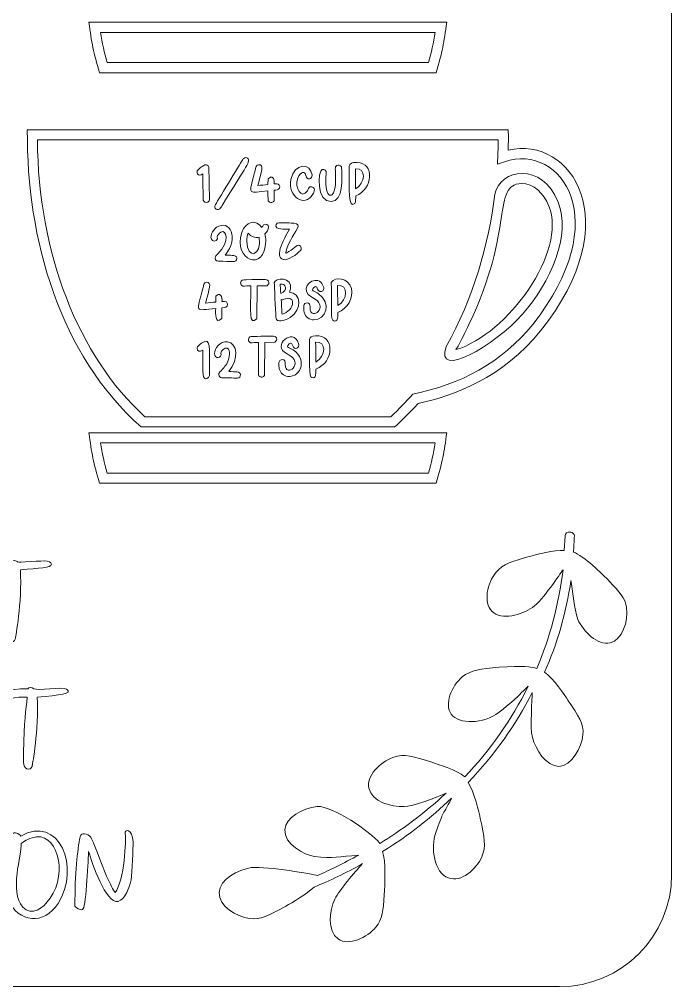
# Model space of a CAD drawing. Header units: inches. Extents: x 15.81 to 21.81, y -15.49 to -9.49.
# Drawn here: x 19.806 to 21.811, y -15.486 to -12.514 of the extents above; entities that cross this region are included whole.
import ezdxf

# ---------------------------------------------------------------- set-up
doc = ezdxf.new("R2010")
doc.units = ezdxf.units.IN
doc.header["$MEASUREMENT"] = 0
doc.layers.add('_U+0421_U+043B_U+043E_U+0439 1', color=7, linetype='Continuous')

# ---------------------------------------------------------------- blocks, each defined once
blk = doc.blocks.new('block 11')
at = {"layer": '_U+0421_U+043B_U+043E_U+0439 1', "color": 7, "lineweight": 9, "true_color": 0xffffff}
for points, knots in [([(20.8197, -12.9638), (20.8233, -12.9579), (20.8262, -12.9524), (20.8448, -12.9532), (20.8979, -12.9543), (20.8946, -13.0349), (20.84, -13.0559), (20.8399, -13.0611), (20.8406, -13.0755), (20.8371, -13.0791), (20.8162, -13.0996), (20.8203, -13.0354), (20.8197, -12.9638)], [0, 0, 0, 0, 1, 1, 1, 2, 2, 2, 3, 3, 3, 4, 4, 4, 4]), ([(20.8396, -13.0348), (20.8704, -13.0167), (20.8735, -12.9692), (20.839, -12.9726), (20.839, -12.9741), (20.8394, -13.0333), (20.8396, -13.0348)], [0, 0, 0, 0, 1, 1, 1, 2, 2, 2, 2])]:
    blk.add_open_spline(points, degree=3, knots=knots, dxfattribs=at)
blk = doc.blocks.new('block 30')
at = {"layer": '_U+0421_U+043B_U+043E_U+0439 1', "color": 7, "lineweight": 9, "true_color": 0xffffff}
for points, knots in [([(20.552, -13.1532), (20.5535, -13.1505), (20.5547, -13.1473), (20.5569, -13.1452), (20.5629, -13.1395), (20.5725, -13.1443), (20.5725, -13.152), (20.5725, -13.1589), (20.5659, -13.168), (20.5611, -13.1731), (20.5626, -13.1788), (20.5638, -13.1866), (20.5638, -13.1948), (20.561, -13.2924), (20.4612, -13.2549), (20.4902, -13.1681), (20.5023, -13.1346), (20.5329, -13.1262), (20.552, -13.1532)], [0, 0, 0, 0, 1, 1, 1, 2, 2, 2, 3, 3, 3, 4, 4, 4, 5, 5, 5, 6, 6, 6, 6]), ([(20.5098, -13.171), (20.5072, -13.1766), (20.5051, -13.1859), (20.5051, -13.1952), (20.5051, -13.2519), (20.5518, -13.2434), (20.5436, -13.1831), (20.5305, -13.1862), (20.5187, -13.1811), (20.5098, -13.171)], [0, 0, 0, 0, 1, 1, 1, 2, 2, 2, 3, 3, 3, 3])]:
    blk.add_open_spline(points, degree=3, knots=knots, dxfattribs=at)
blk = doc.blocks.new('block 31')
at = {"layer": '_U+0421_U+043B_U+043E_U+0439 1', "color": 7, "lineweight": 9, "true_color": 0xffffff}
for points, knots in [([(20.6382, -13.4299), (20.6215, -13.4408), (20.6047, -13.4412), (20.5996, -13.4386), (20.595, -13.4362), (20.595, -13.4297), (20.5947, -13.4244), (20.5939, -13.414), (20.5898, -13.3255), (20.5898, -13.3237), (20.5898, -13.3074), (20.6488, -13.3038), (20.6395, -13.3426), (20.6387, -13.3458), (20.6376, -13.349), (20.6361, -13.3519), (20.6731, -13.3543), (20.676, -13.4048), (20.6382, -13.4299)], [0, 0, 0, 0, 1, 1, 1, 2, 2, 2, 3, 3, 3, 4, 4, 4, 5, 5, 5, 6, 6, 6, 6]), ([(20.6082, -13.3269), (20.6083, -13.3316), (20.6091, -13.3451), (20.6096, -13.3561), (20.6347, -13.3462), (20.6251, -13.3238), (20.6082, -13.3269)], [0, 0, 0, 0, 1, 1, 1, 2, 2, 2, 2]), ([(20.6201, -13.3738), (20.6177, -13.375), (20.6143, -13.3755), (20.6113, -13.3746), (20.6113, -13.3747), (20.6136, -13.4199), (20.6136, -13.4199), (20.6317, -13.4159), (20.6458, -13.3985), (20.646, -13.384), (20.646, -13.3701), (20.6315, -13.368), (20.6201, -13.3738)], [0, 0, 0, 0, 1, 1, 1, 2, 2, 2, 3, 3, 3, 4, 4, 4, 4])]:
    blk.add_open_spline(points, degree=3, knots=knots, dxfattribs=at)
blk = doc.blocks.new('block 32')
at = {"layer": '_U+0421_U+043B_U+043E_U+0439 1', "color": 7, "lineweight": 9, "true_color": 0xffffff}
for points, knots in [([(20.7852, -13.4144), (20.7851, -13.4196), (20.7859, -13.434), (20.7823, -13.4376), (20.7787, -13.4412), (20.774, -13.4418), (20.7694, -13.4381), (20.7648, -13.4346), (20.7658, -13.4102), (20.7657, -13.4041), (20.7646, -13.2864), (20.766, -13.4401), (20.765, -13.3223), (20.7767, -13.3031), (20.8174, -13.3078), (20.8269, -13.341), (20.8342, -13.3703), (20.8142, -13.4033), (20.7852, -13.4144)], [0, 0, 0, 0, 1, 1, 1, 2, 2, 2, 3, 3, 3, 4, 4, 4, 5, 5, 5, 6, 6, 6, 6]), ([(20.7843, -13.3312), (20.7843, -13.3327), (20.7847, -13.3918), (20.7849, -13.3933), (20.8157, -13.3752), (20.8187, -13.3277), (20.7843, -13.3312)], [0, 0, 0, 0, 1, 1, 1, 2, 2, 2, 2])]:
    blk.add_open_spline(points, degree=3, knots=knots, dxfattribs=at)
blk = doc.blocks.new('block 33')
at = {"layer": '_U+0421_U+043B_U+043E_U+0439 1', "color": 7, "lineweight": 9, "true_color": 0xffffff}
for points, knots in [([(20.7179, -13.5885), (20.7178, -13.5937), (20.7185, -13.6081), (20.715, -13.6117), (20.7114, -13.6153), (20.7067, -13.6159), (20.7021, -13.6122), (20.6965, -13.6079), (20.6977, -13.5034), (20.6976, -13.4964), (20.7012, -13.4905), (20.7031, -13.4866), (20.7161, -13.4858), (20.7771, -13.4825), (20.774, -13.5669), (20.7179, -13.5885)], [0, 0, 0, 0, 1, 1, 1, 2, 2, 2, 3, 3, 3, 4, 4, 4, 5, 5, 5, 5]), ([(20.7169, -13.5052), (20.717, -13.5067), (20.7173, -13.5659), (20.7175, -13.5674), (20.7485, -13.5491), (20.7512, -13.5018), (20.7169, -13.5052)], [0, 0, 0, 0, 1, 1, 1, 2, 2, 2, 2])]:
    blk.add_open_spline(points, degree=3, knots=knots, dxfattribs=at)
blk = doc.blocks.new('block 47')
at = {"layer": '_U+0421_U+043B_U+043E_U+0439 1', "color": 7, "lineweight": 9, "true_color": 0xffffff}
for points in [[(20.0199, -12.5226), (20.0199, -12.5226), (21.12, -12.5226), (21.12, -12.5226), (21.1117, -12.5838), (21.1057, -12.6155), (21.0874, -12.6777), (21.0874, -12.6777), (20.0525, -12.6777), (20.0525, -12.6777), (20.0343, -12.6159), (20.0283, -12.5844), (20.0199, -12.5226)], [(21.0639, -12.6465), (21.0723, -12.6163), (21.0791, -12.5852), (21.084, -12.5538), (21.084, -12.5538), (20.0559, -12.5538), (20.0559, -12.5538), (20.0608, -12.5852), (20.0676, -12.6163), (20.076, -12.6465), (20.076, -12.6465), (21.0639, -12.6465), (21.0639, -12.6465)]]:
    blk.add_open_spline(points, degree=3, knots=[0, 0, 0, 0, 1, 1, 1, 2, 2, 2, 3, 3, 3, 4, 4, 4, 4], dxfattribs=at)
blk = doc.blocks.new('block 54')
at = {"layer": '_U+0421_U+043B_U+043E_U+0439 1', "color": 7, "lineweight": 9, "true_color": 0xffffff}
for points in [[(21.4626, -13.0754), (21.503, -13.1741), (21.4377, -13.3235), (21.3524, -13.42), (21.2677, -13.5159), (21.0819, -13.6237), (21.118, -13.5187), (21.2017, -13.3718), (21.2488, -13.205), (21.2675, -13.0512), (21.2844, -12.972), (21.412, -12.9514), (21.4626, -13.0754)], [(21.4337, -13.0872), (21.4185, -13.0498), (21.3878, -13.0157), (21.3491, -13.0182), (21.2573, -13.022), (21.3296, -13.1556), (21.1881, -13.4511), (21.1752, -13.4783), (21.1657, -13.4977), (21.1483, -13.5286), (21.3067, -13.4816), (21.4908, -13.2269), (21.4337, -13.0872)]]:
    blk.add_open_spline(points, degree=3, knots=[0, 0, 0, 0, 1, 1, 1, 2, 2, 2, 3, 3, 3, 4, 4, 4, 4], dxfattribs=at)
blk = doc.blocks.new('block 55')
at = {"layer": '_U+0421_U+043B_U+043E_U+0439 1', "color": 7, "lineweight": 9, "true_color": 0xffffff}
for points, knots in [([(19.8308, -12.8529), (19.8308, -12.8529), (21.3091, -12.8529), (21.3091, -12.8529), (21.3092, -12.8733), (21.3095, -12.8868), (21.3087, -12.9154), (21.5016, -12.8705), (21.6789, -13.1318), (21.4084, -13.4704), (21.2933, -13.6144), (21.1402, -13.6715), (21.0317, -13.6939), (20.9991, -13.7307), (20.9754, -13.7519), (20.9597, -13.7661), (20.9597, -13.7661), (20.1802, -13.7661), (20.1802, -13.7661), (19.9302, -13.5435), (19.8283, -13.1902), (19.8308, -12.8529)], [0, 0, 0, 0, 1, 1, 1, 2, 2, 2, 3, 3, 3, 4, 4, 4, 5, 5, 5, 6, 6, 6, 7, 7, 7, 7]), ([(21.2758, -12.9584), (21.2769, -12.9313), (21.2778, -12.9116), (21.278, -12.8841), (21.278, -12.8841), (19.8619, -12.8841), (19.8619, -12.8841), (19.8636, -13.231), (19.987, -13.5488), (20.1922, -13.7348), (20.1922, -13.7348), (20.9477, -13.7348), (20.9477, -13.7348), (20.974, -13.7109), (20.9937, -13.6899), (21.0152, -13.6653), (21.1607, -13.6362), (21.2898, -13.5688), (21.384, -13.4508), (21.6376, -13.1334), (21.4743, -12.8917), (21.2973, -12.9511), (21.2973, -12.9511), (21.2758, -12.9584), (21.2758, -12.9584)], [0, 0, 0, 0, 1, 1, 1, 2, 2, 2, 3, 3, 3, 4, 4, 4, 5, 5, 5, 6, 6, 6, 7, 7, 7, 8, 8, 8, 8])]:
    blk.add_open_spline(points, degree=3, knots=knots, dxfattribs=at)
blk = doc.blocks.new('block 56')
at = {"layer": '_U+0421_U+043B_U+043E_U+0439 1', "color": 7, "lineweight": 9, "true_color": 0xffffff}
for points in [[(20.0199, -13.7841), (20.0199, -13.7841), (21.12, -13.7841), (21.12, -13.7841), (21.112, -13.8431), (21.1062, -13.8753), (21.0874, -13.9392), (21.0874, -13.9392), (20.0525, -13.9392), (20.0525, -13.9392), (20.0343, -13.8774), (20.0283, -13.8459), (20.0199, -13.7841)], [(21.0639, -13.908), (21.0723, -13.8779), (21.0791, -13.8467), (21.084, -13.8154), (21.084, -13.8154), (20.0559, -13.8154), (20.0559, -13.8154), (20.0608, -13.8467), (20.0676, -13.8778), (20.076, -13.908), (20.076, -13.908), (21.0639, -13.908), (21.0639, -13.908)]]:
    blk.add_open_spline(points, degree=3, knots=[0, 0, 0, 0, 1, 1, 1, 2, 2, 2, 3, 3, 3, 4, 4, 4, 4], dxfattribs=at)
blk = doc.blocks.new('block 65')
at = {"layer": '_U+0421_U+043B_U+043E_U+0439 1', "color": 7, "lineweight": 9, "true_color": 0xffffff}
for points, knots in [([(19.9251, -15.2309), (19.8825, -15.2968), (19.8046, -15.2919), (19.7699, -15.2173), (19.7579, -15.191), (19.7568, -15.1559), (19.7662, -15.0999), (19.7712, -15.0702), (19.7807, -15.0232), (19.7852, -15.0166), (19.7904, -15.0082), (19.8065, -15.0157), (19.8104, -15.0237), (19.9279, -14.9557), (19.9961, -15.1201), (19.9251, -15.2309)], [0, 0, 0, 0, 1, 1, 1, 2, 2, 2, 3, 3, 3, 4, 4, 4, 5, 5, 5, 5]), ([(19.8456, -15.0285), (19.8274, -15.0345), (19.8128, -15.0446), (19.8118, -15.0467), (19.8138, -15.0801), (19.7747, -15.194), (19.8171, -15.2415), (19.844, -15.2716), (19.8784, -15.2467), (19.9011, -15.2138), (19.9572, -15.1343), (19.9215, -15.0037), (19.8456, -15.0285)], [0, 0, 0, 0, 1, 1, 1, 2, 2, 2, 3, 3, 3, 4, 4, 4, 4])]:
    blk.add_open_spline(points, degree=3, knots=knots, dxfattribs=at)
blk = doc.blocks.new('block 2')
at = {"layer": '_U+0421_U+043B_U+043E_U+0439 1', "color": 7, "lineweight": 9, "true_color": 0xffffff}
for points, knots in [([(20.3701, -12.9886), (20.3701, -12.9922), (20.3712, -13.0653), (20.3716, -13.0688), (20.3731, -13.0745), (20.3792, -13.0781), (20.3855, -13.0751), (20.3927, -13.0704), (20.3905, -13.0639), (20.3901, -13.0381), (20.3898, -13.0197), (20.3894, -12.9839), (20.3887, -12.9728), (20.3885, -12.9698), (20.3883, -12.9662), (20.3863, -12.9639), (20.3835, -12.9608), (20.3781, -12.9594), (20.3728, -12.9625), (20.3694, -12.9647), (20.3552, -12.9753), (20.3532, -12.9789), (20.3518, -12.9822), (20.3522, -12.9853), (20.3541, -12.9883), (20.3569, -12.9926), (20.3627, -12.9941), (20.3701, -12.9886)], [0, 0, 0, 0, 1, 1, 1, 2, 2, 2, 3, 3, 3, 4, 4, 4, 5, 5, 5, 6, 6, 6, 7, 7, 7, 8, 8, 8, 9, 9, 9, 9]), ([(20.4187, -13.0979), (20.4237, -13.0968), (20.4264, -13.0907), (20.4294, -13.0857), (20.5075, -12.9587), (20.518, -12.9493), (20.5076, -12.9406), (20.5044, -12.938), (20.4998, -12.9378), (20.4958, -12.9408), (20.4937, -12.9425), (20.4915, -12.9465), (20.49, -12.9489), (20.4882, -12.9517), (20.4092, -13.0815), (20.4079, -13.0847), (20.4066, -13.0877), (20.4068, -13.0889), (20.4071, -13.091), (20.4082, -13.0957), (20.4126, -13.0993), (20.4187, -13.0979)], [0, 0, 0, 0, 1, 1, 1, 2, 2, 2, 3, 3, 3, 4, 4, 4, 5, 5, 5, 6, 6, 6, 7, 7, 7, 7]), ([(20.5703, -13.0407), (20.5703, -13.0439), (20.57, -13.068), (20.5712, -13.0708), (20.572, -13.0725), (20.5733, -13.0741), (20.5748, -13.0752), (20.581, -13.0791), (20.5847, -13.0758), (20.5894, -13.0714), (20.5894, -13.0714), (20.5897, -13.0387), (20.5897, -13.0387), (20.5959, -13.038), (20.6033, -13.038), (20.6056, -13.0322), (20.6084, -13.0258), (20.6041, -13.0193), (20.5972, -13.0188), (20.5956, -13.0188), (20.5941, -13.0187), (20.5896, -13.0193), (20.5896, -13.0165), (20.5896, -13.0126), (20.5895, -13.0098), (20.5889, -12.9989), (20.5811, -12.9934), (20.5706, -13.0032), (20.5706, -13.0032), (20.5704, -13.0213), (20.5704, -13.0213), (20.5604, -13.0223), (20.5488, -13.0235), (20.5393, -13.0243), (20.5495, -12.9824), (20.5609, -12.9588), (20.5412, -12.9603), (20.5342, -12.9608), (20.533, -12.9701), (20.5313, -12.9768), (20.5295, -12.9835), (20.5276, -12.9911), (20.5254, -12.9998), (20.5117, -13.0545), (20.5091, -13.0461), (20.5703, -13.0407)], [0, 0, 0, 0, 1, 1, 1, 2, 2, 2, 3, 3, 3, 4, 4, 4, 5, 5, 5, 6, 6, 6, 7, 7, 7, 8, 8, 8, 9, 9, 9, 10, 10, 10, 11, 11, 11, 12, 12, 12, 13, 13, 13, 14, 14, 14, 15, 15, 15, 15]), ([(20.7083, -13.0504), (20.7104, -13.0469), (20.7132, -13.0419), (20.7132, -13.0378), (20.7132, -13.0322), (20.7078, -13.0256), (20.6995, -13.0287), (20.6948, -13.0304), (20.6943, -13.0363), (20.6914, -13.0409), (20.6745, -13.0677), (20.6504, -13.0318), (20.6619, -13.0019), (20.671, -12.9797), (20.6846, -12.9804), (20.6867, -12.9932), (20.6894, -13.0088), (20.7069, -13.0058), (20.7059, -12.9917), (20.7018, -12.9559), (20.6527, -12.9521), (20.6406, -13.0059), (20.63, -13.057), (20.6831, -13.0949), (20.7083, -13.0504)], [0, 0, 0, 0, 1, 1, 1, 2, 2, 2, 3, 3, 3, 4, 4, 4, 5, 5, 5, 6, 6, 6, 7, 7, 7, 8, 8, 8, 8]), ([(20.7648, -13.0737), (20.8036, -13.0707), (20.7982, -13.0036), (20.7964, -12.967), (20.7917, -12.9622), (20.7879, -12.9591), (20.7816, -12.9631), (20.7748, -12.9676), (20.7782, -12.9707), (20.7782, -13.0097), (20.7782, -13.0488), (20.7654, -13.0539), (20.7654, -13.0539), (20.746, -13.0591), (20.7467, -13.0086), (20.7494, -12.9885), (20.7509, -12.9772), (20.7444, -12.9732), (20.7372, -12.9751), (20.7233, -12.9788), (20.7192, -13.0774), (20.7648, -13.0737)], [0, 0, 0, 0, 1, 1, 1, 2, 2, 2, 3, 3, 3, 4, 4, 4, 5, 5, 5, 6, 6, 6, 7, 7, 7, 7]), ([(20.4388, -13.2381), (20.4839, -13.1844), (20.4518, -13.1266), (20.4125, -13.1527), (20.4002, -13.1617), (20.3881, -13.1837), (20.3998, -13.193), (20.4074, -13.1983), (20.418, -13.1918), (20.4146, -13.1816), (20.4151, -13.1779), (20.4197, -13.1704), (20.4256, -13.1673), (20.4427, -13.1584), (20.4545, -13.1947), (20.4167, -13.2338), (20.4145, -13.2361), (20.4103, -13.2402), (20.409, -13.2431), (20.4063, -13.2492), (20.4096, -13.2569), (20.4182, -13.2569), (20.4573, -13.2569), (20.4757, -13.2633), (20.4747, -13.2471), (20.4739, -13.2364), (20.4499, -13.2386), (20.4388, -13.2381)], [0, 0, 0, 0, 1, 1, 1, 2, 2, 2, 3, 3, 3, 4, 4, 4, 5, 5, 5, 6, 6, 6, 7, 7, 7, 8, 8, 8, 9, 9, 9, 9]), ([(20.5974, -13.1541), (20.6014, -13.1589), (20.6299, -13.1584), (20.6367, -13.1587), (20.6167, -13.1918), (20.5853, -13.2521), (20.624, -13.2521), (20.639, -13.2514), (20.6695, -13.2278), (20.6723, -13.2207), (20.6735, -13.2177), (20.6728, -13.2136), (20.6701, -13.2107), (20.6613, -13.2016), (20.6537, -13.2154), (20.635, -13.2273), (20.6301, -13.2304), (20.6269, -13.2318), (20.6249, -13.2324), (20.6249, -13.2145), (20.6512, -13.172), (20.6601, -13.1575), (20.6663, -13.147), (20.6622, -13.1408), (20.6513, -13.14), (20.6455, -13.1396), (20.6093, -13.1382), (20.6037, -13.1384), (20.5961, -13.1388), (20.5921, -13.1485), (20.5974, -13.1541)], [0, 0, 0, 0, 1, 1, 1, 2, 2, 2, 3, 3, 3, 4, 4, 4, 5, 5, 5, 6, 6, 6, 7, 7, 7, 8, 8, 8, 9, 9, 9, 10, 10, 10, 10]), ([(20.5362, -13.4338), (20.5362, -13.4338), (20.5373, -13.3327), (20.5373, -13.3327), (20.5373, -13.3327), (20.5681, -13.332), (20.5681, -13.332), (20.5728, -13.3273), (20.5751, -13.3249), (20.5724, -13.3181), (20.5685, -13.3103), (20.5527, -13.3128), (20.5036, -13.3138), (20.4944, -13.314), (20.4865, -13.3137), (20.4862, -13.3234), (20.4862, -13.3285), (20.4894, -13.3304), (20.4933, -13.3332), (20.4973, -13.3331), (20.5139, -13.3327), (20.5178, -13.3327), (20.5177, -13.4126), (20.5109, -13.4562), (20.5362, -13.4338)], [0, 0, 0, 0, 1, 1, 1, 2, 2, 2, 3, 3, 3, 4, 4, 4, 5, 5, 5, 6, 6, 6, 7, 7, 7, 8, 8, 8, 8]), ([(20.7252, -13.3563), (20.7225, -13.3545), (20.7069, -13.3461), (20.7068, -13.346), (20.7056, -13.3408), (20.7163, -13.3307), (20.7202, -13.3364), (20.7227, -13.3401), (20.723, -13.345), (20.7263, -13.3481), (20.7308, -13.3523), (20.7395, -13.3511), (20.7415, -13.3439), (20.7441, -13.3367), (20.7367, -13.3206), (20.7238, -13.3163), (20.7004, -13.3092), (20.6659, -13.3477), (20.7055, -13.3674), (20.7647, -13.3965), (20.6997, -13.4436), (20.6997, -13.4005), (20.6997, -13.3939), (20.7003, -13.3889), (20.6948, -13.3859), (20.6896, -13.3831), (20.6841, -13.3857), (20.6817, -13.39), (20.6804, -13.3928), (20.6803, -13.3974), (20.6803, -13.4005), (20.6803, -13.4094), (20.6817, -13.4136), (20.6817, -13.4136), (20.6856, -13.4283), (20.6981, -13.437), (20.7104, -13.437), (20.7486, -13.437), (20.7678, -13.3857), (20.7252, -13.3563)], [0, 0, 0, 0, 1, 1, 1, 2, 2, 2, 3, 3, 3, 4, 4, 4, 5, 5, 5, 6, 6, 6, 7, 7, 7, 8, 8, 8, 9, 9, 9, 10, 10, 10, 11, 11, 11, 12, 12, 12, 13, 13, 13, 13]), ([(20.4097, -13.4018), (20.4099, -13.4157), (20.4064, -13.4535), (20.4289, -13.4325), (20.4289, -13.4325), (20.4291, -13.3998), (20.4291, -13.3998), (20.4379, -13.3988), (20.4459, -13.3986), (20.4459, -13.3893), (20.4459, -13.3836), (20.4423, -13.3788), (20.4291, -13.3804), (20.4291, -13.3743), (20.4299, -13.3659), (20.4257, -13.3617), (20.4204, -13.3568), (20.415, -13.3597), (20.4101, -13.3643), (20.4101, -13.3643), (20.4099, -13.3824), (20.4099, -13.3824), (20.3999, -13.3834), (20.3883, -13.3846), (20.3787, -13.3854), (20.389, -13.3433), (20.4004, -13.3199), (20.3806, -13.3214), (20.3737, -13.3219), (20.3725, -13.3312), (20.3708, -13.3379), (20.3495, -13.4194), (20.3456, -13.4075), (20.4097, -13.4018)], [0, 0, 0, 0, 1, 1, 1, 2, 2, 2, 3, 3, 3, 4, 4, 4, 5, 5, 5, 6, 6, 6, 7, 7, 7, 8, 8, 8, 9, 9, 9, 10, 10, 10, 11, 11, 11, 11]), ([(20.6376, -13.5241), (20.6364, -13.5235), (20.6312, -13.521), (20.6304, -13.5201), (20.6292, -13.5148), (20.6399, -13.5047), (20.6438, -13.5105), (20.6443, -13.5111), (20.6452, -13.5127), (20.6466, -13.5164), (20.6516, -13.5312), (20.6701, -13.5245), (20.6644, -13.5094), (20.6486, -13.4589), (20.5789, -13.5165), (20.6291, -13.5415), (20.6882, -13.5705), (20.6233, -13.6175), (20.6233, -13.5746), (20.6233, -13.5728), (20.6234, -13.5695), (20.6232, -13.5677), (20.6222, -13.5538), (20.5965, -13.5529), (20.6053, -13.5876), (20.6086, -13.5998), (20.6176, -13.6087), (20.6311, -13.6109), (20.6736, -13.6155), (20.6958, -13.55), (20.6376, -13.5241)], [0, 0, 0, 0, 1, 1, 1, 2, 2, 2, 3, 3, 3, 4, 4, 4, 5, 5, 5, 6, 6, 6, 7, 7, 7, 8, 8, 8, 9, 9, 9, 10, 10, 10, 10]), ([(20.3664, -13.5088), (20.3612, -13.5128), (20.3524, -13.5185), (20.3524, -13.5245), (20.3524, -13.5323), (20.3603, -13.5376), (20.3701, -13.5303), (20.3708, -13.6096), (20.3687, -13.6199), (20.3828, -13.6176), (20.3926, -13.6159), (20.3903, -13.6031), (20.3902, -13.5927), (20.3897, -13.5243), (20.396, -13.4861), (20.3664, -13.5088)], [0, 0, 0, 0, 1, 1, 1, 2, 2, 2, 3, 3, 3, 4, 4, 4, 5, 5, 5, 5]), ([(20.5963, -13.4922), (20.5939, -13.4874), (20.589, -13.4873), (20.5835, -13.4873), (20.5794, -13.4872), (20.5182, -13.4871), (20.5148, -13.4894), (20.5089, -13.4931), (20.5083, -13.5009), (20.5143, -13.5052), (20.5143, -13.5052), (20.5172, -13.5073), (20.5172, -13.5073), (20.5212, -13.5072), (20.5377, -13.5068), (20.5416, -13.5068), (20.5416, -13.5115), (20.5407, -13.6014), (20.5416, -13.606), (20.5421, -13.6089), (20.5431, -13.6099), (20.5451, -13.6115), (20.5506, -13.6153), (20.555, -13.6123), (20.56, -13.6079), (20.56, -13.6079), (20.5612, -13.5068), (20.5612, -13.5068), (20.5612, -13.5068), (20.592, -13.5061), (20.592, -13.5061), (20.5967, -13.5013), (20.599, -13.4989), (20.5963, -13.4922)], [0, 0, 0, 0, 1, 1, 1, 2, 2, 2, 3, 3, 3, 4, 4, 4, 5, 5, 5, 6, 6, 6, 7, 7, 7, 8, 8, 8, 9, 9, 9, 10, 10, 10, 11, 11, 11, 11]), ([(20.4499, -13.5959), (20.4831, -13.5563), (20.4758, -13.5085), (20.446, -13.5044), (20.4231, -13.5018), (20.4061, -13.5258), (20.4061, -13.5404), (20.4061, -13.5588), (20.4308, -13.5547), (20.4257, -13.5394), (20.4267, -13.5316), (20.4374, -13.521), (20.4454, -13.5241), (20.4573, -13.5297), (20.452, -13.5549), (20.446, -13.5673), (20.4401, -13.58), (20.4314, -13.587), (20.4229, -13.5967), (20.4198, -13.6005), (20.4192, -13.6025), (20.4192, -13.6057), (20.42, -13.6178), (20.4332, -13.6146), (20.4509, -13.6153), (20.4719, -13.6162), (20.4867, -13.6193), (20.4857, -13.6049), (20.485, -13.5947), (20.4704, -13.5968), (20.4499, -13.5959)], [0, 0, 0, 0, 1, 1, 1, 2, 2, 2, 3, 3, 3, 4, 4, 4, 5, 5, 5, 6, 6, 6, 7, 7, 7, 8, 8, 8, 9, 9, 9, 10, 10, 10, 10]), ([(21.62, -14.2409), (21.599, -14.219), (21.5385, -14.1598), (21.5096, -14.1513), (21.5105, -14.1361), (21.5111, -14.1168), (21.5121, -14.1008), (21.5117, -14.0955), (21.5069, -14.0893), (21.5016, -14.0898), (21.4999, -14.0899), (21.5002, -14.0898), (21.4988, -14.089), (21.491, -14.0871), (21.4835, -14.0948), (21.484, -14.1005), (21.484, -14.1005), (21.4811, -14.1461), (21.4811, -14.1461), (21.4478, -14.1446), (21.4014, -14.1564), (21.3694, -14.1655), (21.319, -14.1798), (21.2937, -14.187), (21.2718, -14.2127), (21.2436, -14.2457), (21.2318, -14.3052), (21.2588, -14.3325), (21.2882, -14.3617), (21.3499, -14.3444), (21.3832, -14.3207), (21.4173, -14.2964), (21.4661, -14.2191), (21.4777, -14.2052), (21.4635, -14.3128), (21.4362, -14.4148), (21.3965, -14.5084), (21.3827, -14.5034), (21.3514, -14.499), (21.2805, -14.5047), (21.2235, -14.5093), (21.1937, -14.5136), (21.1677, -14.5342), (21.1338, -14.5634), (21.1115, -14.6177), (21.1338, -14.6488), (21.1565, -14.6807), (21.2325, -14.6801), (21.2805, -14.6428), (21.3538, -14.5859), (21.3335, -14.5953), (21.3702, -14.5632), (21.319, -14.6656), (21.2517, -14.7616), (21.1753, -14.8415), (21.1484, -14.8196), (21.0918, -14.8027), (21.0738, -14.7966), (21.0185, -14.7786), (20.9881, -14.7696), (20.9573, -14.7812), (20.9134, -14.7965), (20.8712, -14.8395), (20.8808, -14.8764), (20.8887, -14.9177), (20.9492, -14.9354), (20.9895, -14.932), (21.0115, -14.9346), (21.0918, -14.9027), (21.1184, -14.8914), (21.0477, -14.9548), (20.9791, -15.0068), (20.9144, -15.0459), (20.8831, -15.0085), (20.7722, -14.932), (20.7212, -14.932), (20.6753, -14.938), (20.6258, -14.9666), (20.6223, -15.0039), (20.6181, -15.0474), (20.6838, -15.0819), (20.7133, -15.0861), (20.7702, -15.0927), (20.7882, -15.0868), (20.8498, -15.0819), (20.8014, -15.1068), (20.7595, -15.1287), (20.7225, -15.1444), (20.7086, -15.1413), (20.5738, -15.1162), (20.519, -15.1204), (20.4795, -15.1259), (20.4217, -15.1563), (20.4205, -15.1969), (20.4191, -15.2396), (20.4744, -15.2711), (20.5132, -15.2765), (20.5464, -15.2805), (20.5735, -15.2685), (20.6254, -15.2384), (20.6436, -15.2288), (20.6908, -15.2009), (20.7127, -15.1799), (20.7581, -15.1607), (20.8108, -15.1372), (20.8609, -15.1079), (20.8369, -15.136), (20.791, -15.1869), (20.776, -15.2172), (20.7584, -15.2526), (20.7521, -15.3148), (20.7861, -15.3395), (20.8187, -15.363), (20.8756, -15.3343), (20.902, -15.3034), (20.9228, -15.2789), (20.9247, -15.2522), (20.928, -15.2038), (20.9301, -15.1738), (20.9332, -15.0988), (20.9224, -15.0708), (21.0064, -15.0199), (21.0682, -14.9694), (21.1349, -14.9071), (21.1017, -14.9692), (21.1098, -14.9464), (21.0863, -15.0127), (21.0699, -15.0586), (21.0806, -15.1373), (21.1252, -15.1516), (21.1644, -15.1675), (21.2113, -15.1246), (21.2276, -15.0868), (21.2411, -15.0561), (21.2363, -15.0261), (21.223, -14.9697), (21.2199, -14.9537), (21.2037, -14.8846), (21.1856, -14.8591), (21.2677, -14.7722), (21.3322, -14.6817), (21.3824, -14.5826), (21.3836, -14.6022), (21.3742, -14.6885), (21.3832, -14.7202), (21.3928, -14.7568), (21.4248, -14.8091), (21.4645, -14.8091), (21.5045, -14.8091), (21.5347, -14.7502), (21.5383, -14.7124), (21.5423, -14.6781), (21.5244, -14.6538), (21.4916, -14.6054), (21.4842, -14.5913), (21.4475, -14.539), (21.4205, -14.5195), (21.4595, -14.4327), (21.4868, -14.3379), (21.5017, -14.2378), (21.5085, -14.2867), (21.5107, -14.3171), (21.5224, -14.358), (21.5391, -14.3935), (21.584, -14.4393), (21.6218, -14.4296), (21.6591, -14.4199), (21.6786, -14.3644), (21.6728, -14.3207), (21.6686, -14.2916), (21.6503, -14.2725), (21.62, -14.2409)], [0, 0, 0, 0, 1, 1, 1, 2, 2, 2, 3, 3, 3, 4, 4, 4, 5, 5, 5, 6, 6, 6, 7, 7, 7, 8, 8, 8, 9, 9, 9, 10, 10, 10, 11, 11, 11, 12, 12, 12, 13, 13, 13, 14, 14, 14, 15, 15, 15, 16, 16, 16, 17, 17, 17, 18, 18, 18, 19, 19, 19, 20, 20, 20, 21, 21, 21, 22, 22, 22, 23, 23, 23, 24, 24, 24, 25, 25, 25, 26, 26, 26, 27, 27, 27, 28, 28, 28, 29, 29, 29, 30, 30, 30, 31, 31, 31, 32, 32, 32, 33, 33, 33, 34, 34, 34, 35, 35, 35, 36, 36, 36, 37, 37, 37, 38, 38, 38, 39, 39, 39, 40, 40, 40, 41, 41, 41, 42, 42, 42, 43, 43, 43, 44, 44, 44, 45, 45, 45, 46, 46, 46, 47, 47, 47, 48, 48, 48, 49, 49, 49, 50, 50, 50, 51, 51, 51, 52, 52, 52, 53, 53, 53, 54, 54, 54, 55, 55, 55, 56, 56, 56, 57, 57, 57, 57]), ([(19.6737, -14.234), (19.6737, -14.2401), (19.6739, -14.2429), (19.6779, -14.2457), (19.6849, -14.2514), (19.6868, -14.2483), (19.6909, -14.2396), (19.706, -14.209), (19.7447, -14.2035), (19.7789, -14.206), (19.7755, -14.2463), (19.7677, -14.2778), (19.7677, -14.3756), (19.7677, -14.4063), (19.7648, -14.4264), (19.7836, -14.4264), (19.7902, -14.4264), (19.794, -14.4202), (19.7945, -14.4137), (19.7945, -14.4137), (19.7945, -14.4137), (19.7945, -14.4137), (19.7945, -14.4137), (19.8146, -14.3064), (19.8097, -14.2056), (19.8668, -14.1996), (19.9052, -14.1987), (19.9047, -14.1883), (19.9041, -14.1726), (19.8745, -14.1791), (19.8255, -14.1809), (19.8016, -14.1815), (19.8015, -14.1814), (19.7993, -14.1797), (19.7891, -14.1726), (19.7819, -14.1757), (19.7805, -14.1803), (19.7666, -14.1814), (19.6737, -14.1724), (19.6737, -14.234)], [0, 0, 0, 0, 1, 1, 1, 2, 2, 2, 3, 3, 3, 4, 4, 4, 5, 5, 5, 6, 6, 6, 7, 7, 7, 8, 8, 8, 9, 9, 9, 10, 10, 10, 11, 11, 11, 12, 12, 12, 13, 13, 13, 13]), ([(19.9507, -14.5715), (19.94, -14.5637), (19.8601, -14.5774), (19.8511, -14.5707), (19.8445, -14.5661), (19.8344, -14.5641), (19.8322, -14.5712), (19.8183, -14.5723), (19.7255, -14.5634), (19.7255, -14.625), (19.7255, -14.6311), (19.7257, -14.6339), (19.7297, -14.6367), (19.7367, -14.6423), (19.7386, -14.6392), (19.7426, -14.6305), (19.7579, -14.5997), (19.7957, -14.5948), (19.8307, -14.5969), (19.8272, -14.6373), (19.8195, -14.6687), (19.8195, -14.7666), (19.8195, -14.7973), (19.8165, -14.8173), (19.8354, -14.8173), (19.842, -14.8173), (19.8458, -14.8112), (19.8462, -14.8046), (19.8462, -14.8046), (19.8463, -14.8046), (19.8463, -14.8046), (19.8463, -14.8046), (19.8663, -14.6973), (19.8614, -14.5965), (19.9286, -14.5895), (19.9743, -14.5878), (19.9507, -14.5715)], [0, 0, 0, 0, 1, 1, 1, 2, 2, 2, 3, 3, 3, 4, 4, 4, 5, 5, 5, 6, 6, 6, 7, 7, 7, 8, 8, 8, 9, 9, 9, 10, 10, 10, 11, 11, 11, 12, 12, 12, 12]), ([(20.1318, -15.0171), (20.1344, -15.031), (20.1296, -15.1616), (20.1006, -15.197), (20.0962, -15.1908), (20.0845, -15.1692), (20.0745, -15.1463), (20.0589, -15.1105), (20.0305, -15.032), (20.0256, -15.0263), (20.0161, -15.0151), (19.9963, -15.0106), (19.9929, -15.0258), (19.9849, -15.0657), (19.977, -15.1372), (19.977, -15.2389), (19.984, -15.2461), (19.9966, -15.2543), (20.0027, -15.2463), (20.0117, -15.2352), (20.0185, -15.0865), (20.0191, -15.0704), (20.0298, -15.107), (20.0724, -15.2317), (20.1096, -15.2241), (20.1317, -15.2197), (20.1455, -15.1786), (20.1497, -15.1574), (20.1529, -15.135), (20.1566, -15.0598), (20.1556, -15.0409), (20.1556, -15.0003), (20.128, -15), (20.1318, -15.0171)], [0, 0, 0, 0, 1, 1, 1, 2, 2, 2, 3, 3, 3, 4, 4, 4, 5, 5, 5, 6, 6, 6, 7, 7, 7, 8, 8, 8, 9, 9, 9, 10, 10, 10, 11, 11, 11, 11])]:
    blk.add_open_spline(points, degree=3, knots=knots, dxfattribs=at)
at = {"layer": '_U+0421_U+043B_U+043E_U+0439 1'}
for name in ['block 47', 'block 55', 'block 11', 'block 54', 'block 30', 'block 32', 'block 31', 'block 33', 'block 56', 'block 65']:
    blk.add_blockref(name, (0, 0), dxfattribs=at)

msp = doc.modelspace()

# ---------------------------------------------------------------- linework, layer by layer
at = {"layer": '_U+0421_U+043B_U+043E_U+0439 1', "color": 1, "lineweight": 9, "true_color": 0xff0000}
msp.add_open_spline([(15.8111, -9.8306), (15.8111, -9.8306), (15.8111, -15.1417), (15.8111, -15.1417), (15.8111, -15.3319), (15.9653, -15.4861), (16.1556, -15.4861), (16.1556, -15.4861), (21.4667, -15.4861), (21.4667, -15.4861), (21.6569, -15.4861), (21.8111, -15.3319), (21.8111, -15.1417), (21.8111, -15.1417), (21.8111, -9.8306), (21.8111, -9.8306), (21.8111, -9.6403), (21.6569, -9.4861), (21.4667, -9.4861), (21.4667, -9.4861), (16.1556, -9.4861), (16.1556, -9.4861), (15.9653, -9.4861), (15.8111, -9.6403), (15.8111, -9.8306)], degree=3, knots=[0, 0, 0, 0, 1, 1, 1, 2, 2, 2, 3, 3, 3, 4, 4, 4, 5, 5, 5, 6, 6, 6, 7, 7, 7, 8, 8, 8, 8], dxfattribs=at)

# ---------------------------------------------------------------- block references
at = {"layer": '_U+0421_U+043B_U+043E_U+0439 1'}
msp.add_blockref('block 2', (0, 0), dxfattribs=at)

doc.saveas('drawing.dxf')
